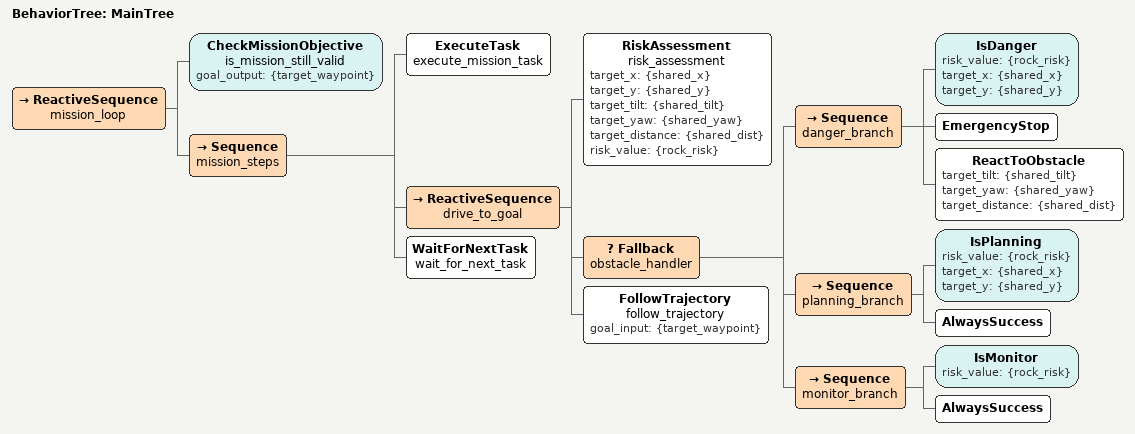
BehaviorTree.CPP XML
<root BTCPP_format="4">
     <BehaviorTree ID="MainTree">
        <ReactiveSequence name="mission_loop">

            <CheckMissionObjective name="is_mission_still_valid" goal_output="{target_waypoint}"/>

            <Sequence name="mission_steps">
                <ExecuteTask name="execute_mission_task"/>

                <ReactiveSequence name="drive_to_goal">

                <!-- calculate Risk and write to Blackboard -->

                <RiskAssessment name="risk_assessment"
                                    target_x="{shared_x}"
                                    target_y="{shared_y}"
                                    target_tilt="{shared_tilt}"
                                    target_yaw="{shared_yaw}"
                                    target_distance="{shared_dist}"
                                    risk_value="{rock_risk}"/>
                <!-- Evauluate the risk from blackboard and trigger the right action node-->
                    <Fallback name="obstacle_handler">

                        <!-- Risk value is too dangerous (DANGER) -->
                        <Sequence name="danger_branch">
                            <IsDanger risk_value="{rock_risk}" target_x="{shared_x}" target_y="{shared_y}"/>
                            <EmergencyStop />
                            <ReactToObstacle target_tilt="{shared_tilt}"
                                             target_yaw="{shared_yaw}"
                                             target_distance="{shared_dist}"/>
                        </Sequence>

                        <!-- Risk is medium (Active Perception) -->
                        <Sequence name="planning_branch">
                            <IsPlanning risk_value="{rock_risk}" target_x="{shared_x}" target_y="{shared_y}"/>
                            <AlwaysSuccess />
                        </Sequence>

                        <!-- Low Risk (Monitor)-->
                        <Sequence name="monitor_branch">
                            <IsMonitor risk_value="{rock_risk}"/>
                            <AlwaysSuccess />
                        </Sequence>
                    </Fallback>

                    <FollowTrajectory name="follow_trajectory" goal_input="{target_waypoint}"/>

                    </ReactiveSequence>

                <WaitForNextTask name="wait_for_next_task"/>
            </Sequence>

        </ReactiveSequence>
     </BehaviorTree>
 </root>
